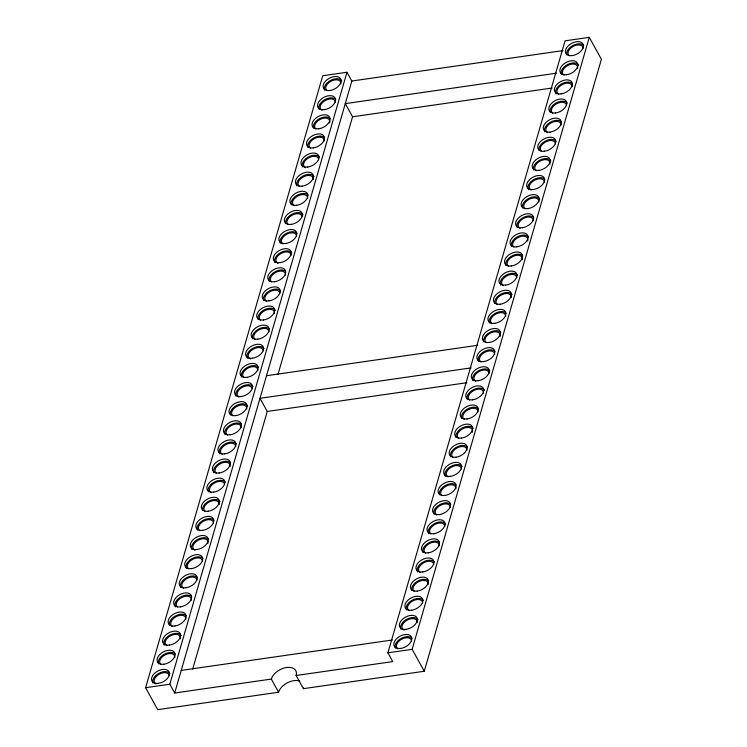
<?xml version="1.0" encoding="UTF-8"?>
<svg xmlns="http://www.w3.org/2000/svg" width="747" height="747" viewBox="0 0 747 747"><rect width="100%" height="100%" fill="white"/><g stroke="black" fill="none" stroke-linecap="round" stroke-linejoin="round"><path stroke-width="1.12" d="M299.864 681.161A13.763 8.45 -28.9 0 0 287.39 682.786A13.763 8.45 -28.9 0 0 278.584 692.236L157.72 709.65L145.609 687.716L322.741 75.746L346.972 72.254L351.818 81.031L174.686 693.001L271.32 679.079A13.763 8.45 -28.9 0 1 286.559 667.501A13.763 8.45 -28.9 0 1 296.129 675.503L303.394 688.669L424.259 671.254L601.391 59.284L589.28 37.35L565.049 40.842L387.917 652.803L392.763 661.581L296.129 675.503M174.686 693.001L169.84 684.224L346.972 72.254M192.707 669.013L267.249 411.466L259.984 398.31L471.133 367.888M277.996 374.331L352.547 116.784L345.282 103.618L556.431 73.197M424.259 671.254L412.148 649.311L589.28 37.35M351.818 81.031L562.967 50.609M352.547 116.784L552.154 88.025M266.52 375.722L477.669 345.301M267.249 411.466L466.866 382.716M181.222 670.414L392.38 639.992M145.609 687.716L169.84 684.224M387.917 652.803L412.148 649.311M271.32 679.079L278.584 692.236M303.562 687.959A13.763 8.45 -28.9 0 1 303.394 688.669M324.637 90.191A9.739 5.985 -28.9 0 1 330.548 80.443A9.739 5.985 -28.9 0 1 341.771 80.947M326.841 90.667A8.254 5.07 -28.9 0 1 331.491 80.984A8.254 5.07 -28.9 0 1 340.903 83.86M319.1 109.314A9.739 5.985 -28.9 0 1 324.403 99.911A9.739 5.985 -28.9 0 1 335.711 99.388M321.948 110.229A8.254 5.07 -28.9 0 1 325.169 100.518A8.254 5.07 -28.9 0 1 335.394 102.591M313.413 128.036A9.739 5.985 -28.9 0 1 319.473 118.698A9.739 5.985 -28.9 0 1 330.454 118.848M315.766 128.914A8.254 5.07 -28.9 0 1 320.949 118.988A8.254 5.07 -28.9 0 1 329.67 122.938M308.035 147.561A9.739 5.985 -28.9 0 1 313.338 138.158A9.739 5.985 -28.9 0 1 324.637 137.635M310.537 148.27A8.254 5.07 -28.9 0 1 314.356 138.625A8.254 5.07 -28.9 0 1 324.329 140.838M302.694 167.067A9.739 5.985 -28.9 0 1 307.801 157.29A9.739 5.985 -28.9 0 1 319.389 157.094M305.71 167.776A8.254 5.07 -28.9 0 1 308.063 158.196A8.254 5.07 -28.9 0 1 318.773 159.569M296.961 185.807A9.739 5.985 -28.9 0 1 302.871 176.068A9.739 5.985 -28.9 0 1 314.095 176.572M299.164 186.292A8.254 5.07 -28.9 0 1 303.814 176.609A8.254 5.07 -28.9 0 1 313.226 179.485M291.423 204.93A9.739 5.985 -28.9 0 1 296.727 195.537A9.739 5.985 -28.9 0 1 308.035 195.014M294.271 205.845A8.254 5.07 -28.9 0 1 297.493 196.144A8.254 5.07 -28.9 0 1 307.717 198.207M285.737 223.652A9.739 5.985 -28.9 0 1 292.105 214.156A9.739 5.985 -28.9 0 1 303.021 214.819M288.09 224.539A8.254 5.07 -28.9 0 1 292.217 215.127A8.254 5.07 -28.9 0 1 302.171 216.947M280.358 243.177A9.739 5.985 -28.9 0 1 285.662 233.783A9.739 5.985 -28.9 0 1 296.961 233.26M282.861 243.886A8.254 5.07 -28.9 0 1 286.68 234.25A8.254 5.07 -28.9 0 1 296.652 236.454M275.017 262.683A9.739 5.985 -28.9 0 1 280.125 252.906A9.739 5.985 -28.9 0 1 291.713 252.71M278.033 263.392A8.254 5.07 -28.9 0 1 280.386 253.812A8.254 5.07 -28.9 0 1 291.097 255.194M269.284 281.423A9.739 5.985 -28.9 0 1 274.289 272.207A9.739 5.985 -28.9 0 1 285.569 271.208M271.488 281.908A8.254 5.07 -28.9 0 1 276.138 272.225A8.254 5.07 -28.9 0 1 285.55 275.101M263.747 300.546A9.739 5.985 -28.9 0 1 269.35 290.975A9.739 5.985 -28.9 0 1 280.639 290.957M266.595 301.461A8.254 5.07 -28.9 0 1 269.312 292.058A8.254 5.07 -28.9 0 1 279.976 293.067M258.06 319.277A9.739 5.985 -28.9 0 1 264.429 309.772A9.739 5.985 -28.9 0 1 275.344 310.435M260.414 320.155A8.254 5.07 -28.9 0 1 265.064 310.472A8.254 5.07 -28.9 0 1 274.485 313.348M252.682 338.802A9.739 5.985 -28.9 0 1 257.986 329.399A9.739 5.985 -28.9 0 1 269.284 328.876M255.185 339.512A8.254 5.07 -28.9 0 1 259.004 329.866A8.254 5.07 -28.9 0 1 268.976 332.07M247.341 358.299A9.739 5.985 -28.9 0 1 252.449 348.522A9.739 5.985 -28.9 0 1 264.036 348.326M250.357 359.018A8.254 5.07 -28.9 0 1 252.71 349.437A8.254 5.07 -28.9 0 1 263.42 350.81M241.608 377.048A9.739 5.985 -28.9 0 1 246.912 367.645A9.739 5.985 -28.9 0 1 258.219 367.122M243.811 377.524A8.254 5.07 -28.9 0 1 248.462 367.841A8.254 5.07 -28.9 0 1 257.874 370.717M236.071 396.171A9.739 5.985 -28.9 0 1 241.673 386.601A9.739 5.985 -28.9 0 1 252.962 386.582M238.919 397.087A8.254 5.07 -28.9 0 1 241.636 387.684A8.254 5.07 -28.9 0 1 252.299 388.683M230.384 414.893A9.739 5.985 -28.9 0 1 236.752 405.388A9.739 5.985 -28.9 0 1 247.668 406.06M232.737 415.771A8.254 5.07 -28.9 0 1 237.387 406.097A8.254 5.07 -28.9 0 1 246.809 408.964M224.996 434.418A9.739 5.985 -28.9 0 1 230.309 425.024A9.739 5.985 -28.9 0 1 241.608 424.501M227.508 435.127A8.254 5.07 -28.9 0 1 231.327 425.482A8.254 5.07 -28.9 0 1 241.3 427.695M219.665 453.924A9.739 5.985 -28.9 0 1 224.772 444.148A9.739 5.985 -28.9 0 1 236.36 443.951M222.681 454.634A8.254 5.07 -28.9 0 1 225.034 445.053A8.254 5.07 -28.9 0 1 235.744 446.426M213.931 472.664A9.739 5.985 -28.9 0 1 219.235 463.271A9.739 5.985 -28.9 0 1 230.543 462.748M216.135 473.15A8.254 5.07 -28.9 0 1 220.785 463.467A8.254 5.07 -28.9 0 1 230.197 466.343M208.394 491.787A9.739 5.985 -28.9 0 1 213.997 482.217A9.739 5.985 -28.9 0 1 225.286 482.198M211.242 492.703A8.254 5.07 -28.9 0 1 213.959 483.3A8.254 5.07 -28.9 0 1 224.623 484.308M202.708 510.509A9.739 5.985 -28.9 0 1 209.076 501.013A9.739 5.985 -28.9 0 1 219.991 501.676M205.061 511.396A8.254 5.07 -28.9 0 1 209.711 501.713A8.254 5.07 -28.9 0 1 219.132 504.589M197.32 530.034A9.739 5.985 -28.9 0 1 202.633 520.64A9.739 5.985 -28.9 0 1 213.931 520.117M199.832 530.753A8.254 5.07 -28.9 0 1 203.651 521.107A8.254 5.07 -28.9 0 1 213.623 523.311M191.988 549.54A9.739 5.985 -28.9 0 1 197.096 539.764A9.739 5.985 -28.9 0 1 208.684 539.567M195.004 550.25A8.254 5.07 -28.9 0 1 198.114 540.23A8.254 5.07 -28.9 0 1 207.993 543.246M186.255 568.29A9.739 5.985 -28.9 0 1 191.559 558.887A9.739 5.985 -28.9 0 1 202.867 558.364M188.459 568.766A8.254 5.07 -28.9 0 1 192.847 559.214A8.254 5.07 -28.9 0 1 202.549 561.557M180.718 587.413A9.739 5.985 -28.9 0 1 186.32 577.833A9.739 5.985 -28.9 0 1 197.61 577.814M183.566 588.328A8.254 5.07 -28.9 0 1 186.283 578.925A8.254 5.07 -28.9 0 1 196.947 579.924M175.377 606.909A9.739 5.985 -28.9 0 1 179.906 597.507A9.739 5.985 -28.9 0 1 191.475 596.311M177.384 607.012A8.254 5.07 -28.9 0 1 182.035 597.329A8.254 5.07 -28.9 0 1 191.456 600.205M169.644 625.659A9.739 5.985 -28.9 0 1 174.957 616.256A9.739 5.985 -28.9 0 1 186.255 615.733M172.155 626.369A8.254 5.07 -28.9 0 1 175.975 616.723A8.254 5.07 -28.9 0 1 185.947 618.936M164.312 645.156A9.739 5.985 -28.9 0 1 169.718 635.211A9.739 5.985 -28.9 0 1 181.241 635.538M166.954 645.697A8.254 5.07 -28.9 0 1 170.699 635.706A8.254 5.07 -28.9 0 1 180.316 638.862M158.579 663.906A9.739 5.985 -28.9 0 1 163.882 654.503A9.739 5.985 -28.9 0 1 175.19 653.98M160.773 664.382A8.254 5.07 -28.9 0 1 165.171 654.839A8.254 5.07 -28.9 0 1 174.873 657.183M153.042 683.029A9.739 5.985 -28.9 0 1 158.644 673.458A9.739 5.985 -28.9 0 1 169.933 673.439M155.89 683.944A8.254 5.07 -28.9 0 1 158.607 674.541A8.254 5.07 -28.9 0 1 169.27 675.54M566.786 54.876A9.739 5.985 -28.9 0 1 572.856 45.539A9.739 5.985 -28.9 0 1 583.837 45.688M569.139 55.764A8.254 5.07 -28.9 0 1 573.276 46.351A8.254 5.07 -28.9 0 1 583.22 48.172M561.408 74.401A9.739 5.985 -28.9 0 1 567.318 64.662A9.739 5.985 -28.9 0 1 578.542 65.166M563.91 75.111A8.254 5.07 -28.9 0 1 568.262 65.204A8.254 5.07 -28.9 0 1 577.618 68.491M556.067 93.907A9.739 5.985 -28.9 0 1 560.885 84.308A9.739 5.985 -28.9 0 1 572.482 83.608M558.719 94.439A8.254 5.07 -28.9 0 1 561.688 84.887A8.254 5.07 -28.9 0 1 572.155 86.419M550.184 112.246A9.739 5.985 -28.9 0 1 556.244 102.909A9.739 5.985 -28.9 0 1 567.225 103.058M552.537 113.133A8.254 5.07 -28.9 0 1 556.664 103.721A8.254 5.07 -28.9 0 1 566.618 105.542M544.806 131.78A9.739 5.985 -28.9 0 1 550.109 122.377A9.739 5.985 -28.9 0 1 561.408 121.854M547.644 132.686A8.254 5.07 -28.9 0 1 550.875 122.984A8.254 5.07 -28.9 0 1 561.1 125.048M539.11 150.502A9.739 5.985 -28.9 0 1 545.179 141.155A9.739 5.985 -28.9 0 1 556.16 141.304M541.463 151.38A8.254 5.07 -28.9 0 1 545.59 141.967A8.254 5.07 -28.9 0 1 555.544 143.788M533.731 170.027A9.739 5.985 -28.9 0 1 539.642 160.278A9.739 5.985 -28.9 0 1 550.866 160.782M536.234 170.736A8.254 5.07 -28.9 0 1 540.585 160.82A8.254 5.07 -28.9 0 1 549.941 164.107M528.39 189.523A9.739 5.985 -28.9 0 1 533.209 179.934A9.739 5.985 -28.9 0 1 544.806 179.224M531.042 190.065A8.254 5.07 -28.9 0 1 534.012 180.503A8.254 5.07 -28.9 0 1 544.479 182.035M522.508 207.871A9.739 5.985 -28.9 0 1 528.876 198.366A9.739 5.985 -28.9 0 1 539.792 199.038M524.861 208.749A8.254 5.07 -28.9 0 1 529.511 199.066A8.254 5.07 -28.9 0 1 538.932 201.942M517.12 227.396A9.739 5.985 -28.9 0 1 522.433 217.993A9.739 5.985 -28.9 0 1 533.731 217.47M519.968 228.311A8.254 5.07 -28.9 0 1 523.199 218.61A8.254 5.07 -28.9 0 1 533.423 220.673M511.434 246.118A9.739 5.985 -28.9 0 1 517.503 236.78A9.739 5.985 -28.9 0 1 528.484 236.93M513.787 247.005A8.254 5.07 -28.9 0 1 518.978 237.07A8.254 5.07 -28.9 0 1 527.69 241.02M506.055 265.643A9.739 5.985 -28.9 0 1 511.359 256.249A9.739 5.985 -28.9 0 1 522.667 255.726M508.558 266.352A8.254 5.07 -28.9 0 1 512.909 256.445A8.254 5.07 -28.9 0 1 522.265 259.723M500.714 285.149A9.739 5.985 -28.9 0 1 505.822 275.372A9.739 5.985 -28.9 0 1 517.41 275.176M503.366 285.681A8.254 5.07 -28.9 0 1 506.335 276.129A8.254 5.07 -28.9 0 1 516.803 277.651M494.831 303.487A9.739 5.985 -28.9 0 1 501.2 293.991A9.739 5.985 -28.9 0 1 512.115 294.654M497.185 304.374A8.254 5.07 -28.9 0 1 501.835 294.692A8.254 5.07 -28.9 0 1 511.256 297.567M489.444 323.012A9.739 5.985 -28.9 0 1 494.757 313.619A9.739 5.985 -28.9 0 1 506.055 313.096M491.956 323.722A8.254 5.07 -28.9 0 1 495.775 314.085A8.254 5.07 -28.9 0 1 505.747 316.289M483.757 341.734A9.739 5.985 -28.9 0 1 489.827 332.396A9.739 5.985 -28.9 0 1 500.807 332.546M486.11 342.621A8.254 5.07 -28.9 0 1 491.302 332.695A8.254 5.07 -28.9 0 1 500.014 336.636M478.379 361.259A9.739 5.985 -28.9 0 1 483.683 351.865A9.739 5.985 -28.9 0 1 494.99 351.342M480.881 361.978A8.254 5.07 -28.9 0 1 484.71 352.332A8.254 5.07 -28.9 0 1 494.673 354.536M473.038 380.765A9.739 5.985 -28.9 0 1 478.145 370.988A9.739 5.985 -28.9 0 1 489.733 370.792M475.69 381.297A8.254 5.07 -28.9 0 1 478.659 371.745A8.254 5.07 -28.9 0 1 489.126 373.276M467.155 399.113A9.739 5.985 -28.9 0 1 473.523 389.607A9.739 5.985 -28.9 0 1 484.439 390.27M469.508 399.99A8.254 5.07 -28.9 0 1 474.158 390.308A8.254 5.07 -28.9 0 1 483.58 393.183M461.767 418.637A9.739 5.985 -28.9 0 1 467.08 409.235A9.739 5.985 -28.9 0 1 478.379 408.712M464.279 419.347A8.254 5.07 -28.9 0 1 468.098 409.701A8.254 5.07 -28.9 0 1 478.071 411.905M456.081 437.359A9.739 5.985 -28.9 0 1 462.15 428.012A9.739 5.985 -28.9 0 1 473.131 428.162M458.434 438.237A8.254 5.07 -28.9 0 1 463.626 428.311A8.254 5.07 -28.9 0 1 472.337 432.261M450.702 456.884A9.739 5.985 -28.9 0 1 456.006 447.481A9.739 5.985 -28.9 0 1 467.314 446.958M453.205 457.594A8.254 5.07 -28.9 0 1 457.033 447.948A8.254 5.07 -28.9 0 1 466.996 450.161M445.361 476.381A9.739 5.985 -28.9 0 1 450.469 466.604A9.739 5.985 -28.9 0 1 462.057 466.417M448.013 476.922A8.254 5.07 -28.9 0 1 450.983 467.361A8.254 5.07 -28.9 0 1 461.45 468.892M439.479 494.729A9.739 5.985 -28.9 0 1 444.932 485.727A9.739 5.985 -28.9 0 1 455.922 484.906M441.832 495.606A8.254 5.07 -28.9 0 1 446.482 485.933A8.254 5.07 -28.9 0 1 455.903 488.799M434.091 514.253A9.739 5.985 -28.9 0 1 439.404 504.86A9.739 5.985 -28.9 0 1 450.702 504.337M436.603 514.963A8.254 5.07 -28.9 0 1 440.422 505.317A8.254 5.07 -28.9 0 1 450.394 507.53M428.759 533.76A9.739 5.985 -28.9 0 1 434.166 523.806A9.739 5.985 -28.9 0 1 445.688 524.142M430.758 533.862A8.254 5.07 -28.9 0 1 434.885 524.441A8.254 5.07 -28.9 0 1 444.838 526.261M423.026 552.5A9.739 5.985 -28.9 0 1 428.33 543.106A9.739 5.985 -28.9 0 1 439.638 542.583M425.529 553.21A8.254 5.07 -28.9 0 1 429.357 543.564A8.254 5.07 -28.9 0 1 439.32 545.777M417.685 572.006A9.739 5.985 -28.9 0 1 422.793 562.23A9.739 5.985 -28.9 0 1 434.38 562.033M420.337 572.538A8.254 5.07 -28.9 0 1 423.306 562.986A8.254 5.07 -28.9 0 1 433.774 564.517M411.802 590.345A9.739 5.985 -28.9 0 1 417.564 581.175A9.739 5.985 -28.9 0 1 428.563 580.83M414.155 591.232A8.254 5.07 -28.9 0 1 418.806 581.549A8.254 5.07 -28.9 0 1 428.227 584.425M406.415 609.869A9.739 5.985 -28.9 0 1 412.027 600.299A9.739 5.985 -28.9 0 1 423.306 600.28M408.926 610.588A8.254 5.07 -28.9 0 1 412.746 600.943A8.254 5.07 -28.9 0 1 422.718 603.146M401.083 629.376A9.739 5.985 -28.9 0 1 406.489 619.422A9.739 5.985 -28.9 0 1 418.012 619.758M404.09 630.085A8.254 5.07 -28.9 0 1 406.956 620.206A8.254 5.07 -28.9 0 1 417.153 622.671M395.35 648.125A9.739 5.985 -28.9 0 1 400.653 638.722A9.739 5.985 -28.9 0 1 411.961 638.199M397.852 648.835A8.254 5.07 -28.9 0 1 401.681 639.189A8.254 5.07 -28.9 0 1 411.644 641.393M329.875 90.518A9.739 5.985 -28.9 0 0 340.753 79.135A9.739 5.985 -28.9 0 0 325.636 81.04A9.739 5.985 -28.9 0 0 329.875 90.518M324.338 109.641A9.739 5.985 -28.9 0 0 335.216 98.259A9.739 5.985 -28.9 0 0 320.099 100.163A9.739 5.985 -28.9 0 0 324.338 109.641M318.801 128.764A9.739 5.985 -28.9 0 0 329.679 117.382A9.739 5.985 -28.9 0 0 314.571 119.287A9.739 5.985 -28.9 0 0 318.801 128.764M313.273 147.887A9.739 5.985 -28.9 0 0 324.151 136.505A9.739 5.985 -28.9 0 0 309.034 138.41A9.739 5.985 -28.9 0 0 313.273 147.887M307.736 167.02A9.739 5.985 -28.9 0 0 318.614 155.628A9.739 5.985 -28.9 0 0 303.497 157.533A9.739 5.985 -28.9 0 0 307.736 167.02M302.199 186.143A9.739 5.985 -28.9 0 0 313.077 174.751A9.739 5.985 -28.9 0 0 297.96 176.656A9.739 5.985 -28.9 0 0 302.199 186.143M296.662 205.266A9.739 5.985 -28.9 0 0 307.54 193.875A9.739 5.985 -28.9 0 0 292.422 195.779A9.739 5.985 -28.9 0 0 296.662 205.266M291.125 224.389A9.739 5.985 -28.9 0 0 302.003 213.007A9.739 5.985 -28.9 0 0 286.895 214.903A9.739 5.985 -28.9 0 0 291.125 224.389M285.597 243.513A9.739 5.985 -28.9 0 0 296.475 232.13A9.739 5.985 -28.9 0 0 281.358 234.035A9.739 5.985 -28.9 0 0 285.597 243.513M280.06 262.636A9.739 5.985 -28.9 0 0 290.938 251.253A9.739 5.985 -28.9 0 0 275.82 253.158A9.739 5.985 -28.9 0 0 280.06 262.636M274.522 281.759A9.739 5.985 -28.9 0 0 285.401 270.377A9.739 5.985 -28.9 0 0 270.283 272.281A9.739 5.985 -28.9 0 0 274.522 281.759M268.985 300.882A9.739 5.985 -28.9 0 0 279.864 289.5A9.739 5.985 -28.9 0 0 264.746 291.405A9.739 5.985 -28.9 0 0 268.985 300.882M263.448 320.005A9.739 5.985 -28.9 0 0 274.326 308.623A9.739 5.985 -28.9 0 0 259.218 310.528A9.739 5.985 -28.9 0 0 263.448 320.005M257.92 339.129A9.739 5.985 -28.9 0 0 268.799 327.746A9.739 5.985 -28.9 0 0 253.681 329.651A9.739 5.985 -28.9 0 0 257.92 339.129M252.383 358.252A9.739 5.985 -28.9 0 0 263.261 346.869A9.739 5.985 -28.9 0 0 248.144 348.774A9.739 5.985 -28.9 0 0 252.383 358.252M246.846 377.375A9.739 5.985 -28.9 0 0 257.724 365.993A9.739 5.985 -28.9 0 0 242.607 367.897A9.739 5.985 -28.9 0 0 246.846 377.375M241.309 396.498A9.739 5.985 -28.9 0 0 252.187 385.116A9.739 5.985 -28.9 0 0 237.07 387.021A9.739 5.985 -28.9 0 0 241.309 396.498M235.772 415.621A9.739 5.985 -28.9 0 0 246.65 404.239A9.739 5.985 -28.9 0 0 231.542 406.144A9.739 5.985 -28.9 0 0 235.772 415.621M230.244 434.754A9.739 5.985 -28.9 0 0 241.113 423.362A9.739 5.985 -28.9 0 0 226.005 425.267A9.739 5.985 -28.9 0 0 230.244 434.754M224.707 453.877A9.739 5.985 -28.9 0 0 235.585 442.485A9.739 5.985 -28.9 0 0 220.468 444.39A9.739 5.985 -28.9 0 0 224.707 453.877M219.17 473A9.739 5.985 -28.9 0 0 230.048 461.609A9.739 5.985 -28.9 0 0 214.931 463.513A9.739 5.985 -28.9 0 0 219.17 473M213.633 492.124A9.739 5.985 -28.9 0 0 224.511 480.741A9.739 5.985 -28.9 0 0 209.393 482.637A9.739 5.985 -28.9 0 0 213.633 492.124M208.096 511.247A9.739 5.985 -28.9 0 0 218.974 499.864A9.739 5.985 -28.9 0 0 203.866 501.769A9.739 5.985 -28.9 0 0 208.096 511.247M202.568 530.37A9.739 5.985 -28.9 0 0 213.437 518.988A9.739 5.985 -28.9 0 0 198.328 520.892A9.739 5.985 -28.9 0 0 202.568 530.37M197.031 549.493A9.739 5.985 -28.9 0 0 207.909 538.111A9.739 5.985 -28.9 0 0 192.791 540.016A9.739 5.985 -28.9 0 0 197.031 549.493M191.493 568.616A9.739 5.985 -28.9 0 0 202.372 557.234A9.739 5.985 -28.9 0 0 187.254 559.139A9.739 5.985 -28.9 0 0 191.493 568.616M185.956 587.74A9.739 5.985 -28.9 0 0 196.834 576.357A9.739 5.985 -28.9 0 0 181.717 578.262A9.739 5.985 -28.9 0 0 185.956 587.74M180.419 606.863A9.739 5.985 -28.9 0 0 191.297 595.48A9.739 5.985 -28.9 0 0 176.189 597.385A9.739 5.985 -28.9 0 0 180.419 606.863M174.891 625.986A9.739 5.985 -28.9 0 0 185.76 614.604A9.739 5.985 -28.9 0 0 170.652 616.508A9.739 5.985 -28.9 0 0 174.891 625.986M169.354 645.109A9.739 5.985 -28.9 0 0 180.232 633.727A9.739 5.985 -28.9 0 0 165.115 635.632A9.739 5.985 -28.9 0 0 169.354 645.109M163.817 664.232A9.739 5.985 -28.9 0 0 174.695 652.85A9.739 5.985 -28.9 0 0 159.578 654.755A9.739 5.985 -28.9 0 0 163.817 664.232M158.28 683.356A9.739 5.985 -28.9 0 0 169.158 671.973A9.739 5.985 -28.9 0 0 154.041 673.878A9.739 5.985 -28.9 0 0 158.28 683.356M572.183 55.614A9.739 5.985 -28.9 0 0 583.062 44.232A9.739 5.985 -28.9 0 0 567.944 46.127A9.739 5.985 -28.9 0 0 572.183 55.614M566.646 74.737A9.739 5.985 -28.9 0 0 577.524 63.355A9.739 5.985 -28.9 0 0 562.407 65.26A9.739 5.985 -28.9 0 0 566.646 74.737M561.109 93.861A9.739 5.985 -28.9 0 0 571.987 82.478A9.739 5.985 -28.9 0 0 556.87 84.383A9.739 5.985 -28.9 0 0 561.109 93.861M555.572 112.984A9.739 5.985 -28.9 0 0 566.45 101.601A9.739 5.985 -28.9 0 0 551.342 103.506A9.739 5.985 -28.9 0 0 555.572 112.984M550.044 132.107A9.739 5.985 -28.9 0 0 560.922 120.725A9.739 5.985 -28.9 0 0 545.805 122.629A9.739 5.985 -28.9 0 0 550.044 132.107M544.507 151.23A9.739 5.985 -28.9 0 0 555.385 139.848A9.739 5.985 -28.9 0 0 540.268 141.753A9.739 5.985 -28.9 0 0 544.507 151.23M538.97 170.353A9.739 5.985 -28.9 0 0 549.848 158.971A9.739 5.985 -28.9 0 0 534.731 160.876A9.739 5.985 -28.9 0 0 538.97 170.353M533.433 189.477A9.739 5.985 -28.9 0 0 544.311 178.094A9.739 5.985 -28.9 0 0 529.193 179.999A9.739 5.985 -28.9 0 0 533.433 189.477M527.896 208.6A9.739 5.985 -28.9 0 0 538.774 197.217A9.739 5.985 -28.9 0 0 523.666 199.122A9.739 5.985 -28.9 0 0 527.896 208.6M522.368 227.723A9.739 5.985 -28.9 0 0 533.237 216.341A9.739 5.985 -28.9 0 0 518.129 218.245A9.739 5.985 -28.9 0 0 522.368 227.723M516.831 246.855A9.739 5.985 -28.9 0 0 527.709 235.464A9.739 5.985 -28.9 0 0 512.591 237.369A9.739 5.985 -28.9 0 0 516.831 246.855M511.293 265.979A9.739 5.985 -28.9 0 0 522.172 254.587A9.739 5.985 -28.9 0 0 507.054 256.492A9.739 5.985 -28.9 0 0 511.293 265.979M505.756 285.102A9.739 5.985 -28.9 0 0 516.635 273.71A9.739 5.985 -28.9 0 0 501.517 275.615A9.739 5.985 -28.9 0 0 505.756 285.102M500.219 304.225A9.739 5.985 -28.9 0 0 511.097 292.843A9.739 5.985 -28.9 0 0 495.989 294.738A9.739 5.985 -28.9 0 0 500.219 304.225M494.691 323.348A9.739 5.985 -28.9 0 0 505.56 311.966A9.739 5.985 -28.9 0 0 490.452 313.871A9.739 5.985 -28.9 0 0 494.691 323.348M489.154 342.471A9.739 5.985 -28.9 0 0 500.032 331.089A9.739 5.985 -28.9 0 0 484.915 332.994A9.739 5.985 -28.9 0 0 489.154 342.471M483.617 361.595A9.739 5.985 -28.9 0 0 494.495 350.212A9.739 5.985 -28.9 0 0 479.378 352.117A9.739 5.985 -28.9 0 0 483.617 361.595M478.08 380.718A9.739 5.985 -28.9 0 0 488.958 369.335A9.739 5.985 -28.9 0 0 473.841 371.24A9.739 5.985 -28.9 0 0 478.08 380.718M472.543 399.841A9.739 5.985 -28.9 0 0 483.421 388.459A9.739 5.985 -28.9 0 0 468.313 390.364A9.739 5.985 -28.9 0 0 472.543 399.841M467.015 418.964A9.739 5.985 -28.9 0 0 477.884 407.582A9.739 5.985 -28.9 0 0 462.776 409.487A9.739 5.985 -28.9 0 0 467.015 418.964M461.478 438.087A9.739 5.985 -28.9 0 0 472.356 426.705A9.739 5.985 -28.9 0 0 457.239 428.61A9.739 5.985 -28.9 0 0 461.478 438.087M455.941 457.211A9.739 5.985 -28.9 0 0 466.819 445.828A9.739 5.985 -28.9 0 0 451.702 447.733A9.739 5.985 -28.9 0 0 455.941 457.211M450.404 476.334A9.739 5.985 -28.9 0 0 461.282 464.951A9.739 5.985 -28.9 0 0 446.164 466.856A9.739 5.985 -28.9 0 0 450.404 476.334M444.867 495.457A9.739 5.985 -28.9 0 0 455.745 484.075A9.739 5.985 -28.9 0 0 440.637 485.98A9.739 5.985 -28.9 0 0 444.867 495.457M439.339 514.59A9.739 5.985 -28.9 0 0 450.208 503.198A9.739 5.985 -28.9 0 0 435.099 505.103A9.739 5.985 -28.9 0 0 439.339 514.59M433.802 533.713A9.739 5.985 -28.9 0 0 444.68 522.321A9.739 5.985 -28.9 0 0 429.562 524.226A9.739 5.985 -28.9 0 0 433.802 533.713M428.264 552.836A9.739 5.985 -28.9 0 0 439.143 541.444A9.739 5.985 -28.9 0 0 424.025 543.349A9.739 5.985 -28.9 0 0 428.264 552.836M422.727 571.959A9.739 5.985 -28.9 0 0 433.605 560.577A9.739 5.985 -28.9 0 0 418.488 562.472A9.739 5.985 -28.9 0 0 422.727 571.959M417.19 591.082A9.739 5.985 -28.9 0 0 428.068 579.7A9.739 5.985 -28.9 0 0 412.96 581.605A9.739 5.985 -28.9 0 0 417.19 591.082M411.662 610.206A9.739 5.985 -28.9 0 0 422.531 598.823A9.739 5.985 -28.9 0 0 407.423 600.728A9.739 5.985 -28.9 0 0 411.662 610.206M406.125 629.329A9.739 5.985 -28.9 0 0 417.003 617.946A9.739 5.985 -28.9 0 0 401.886 619.851A9.739 5.985 -28.9 0 0 406.125 629.329M400.588 648.452A9.739 5.985 -28.9 0 0 411.466 637.07A9.739 5.985 -28.9 0 0 396.349 638.974A9.739 5.985 -28.9 0 0 400.588 648.452"/></g></svg>
